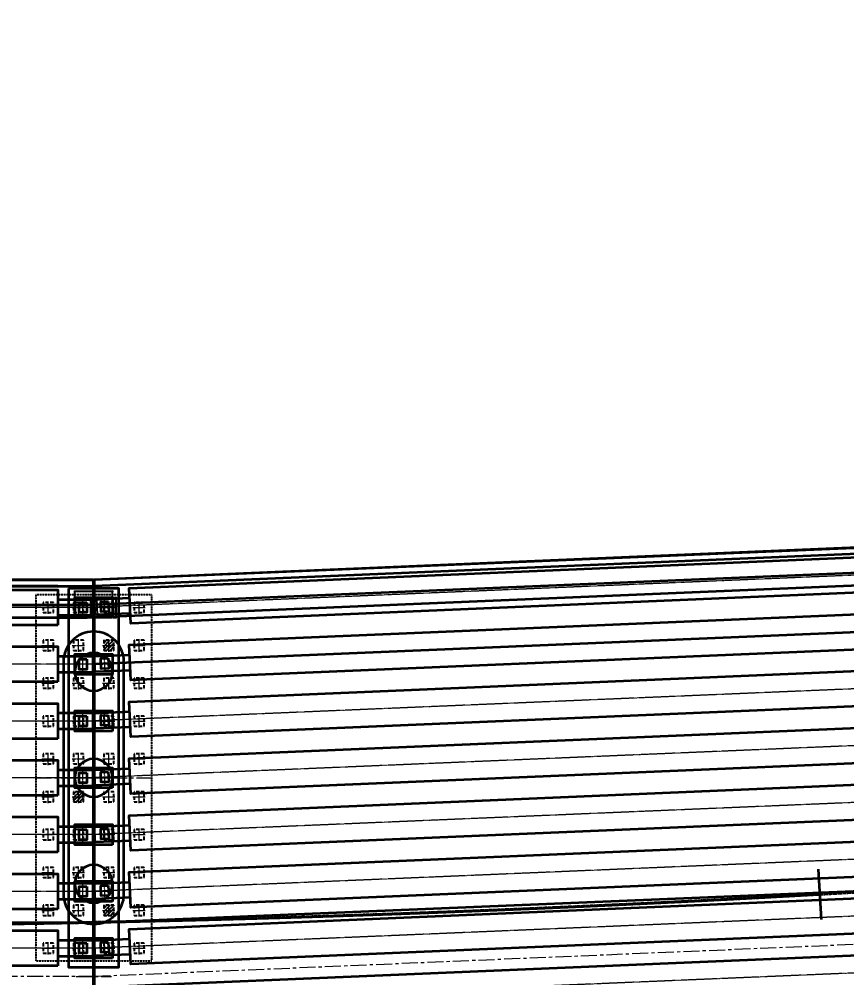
# Model space of a CAD drawing. Header units: millimetres. Extents: x 265754 to 14267433, y -6145605 to 2433772.
# Drawn here: x 6866641 to 6899456, y -472330 to -434342 of the extents above; entities that cross this region are included whole.
import ezdxf
from ezdxf import colors
from ezdxf.entities.mleader import LeaderData, LeaderLine
from ezdxf.math import Vec2, Vec3

# ---------------------------------------------------------------- set-up
doc = ezdxf.new("R2010")
doc.units = ezdxf.units.MM
for name, pattern in [('CENTER', [50.8, 31.75, -6.35, 6.35, -6.35]), ('невидимая', [9.525, 6.35, -3.175]), ('осевая', [2, 1.25, -0.25, 0.25, -0.25])]:
    doc.linetypes.add(name, pattern=pattern)
for name, color, linetype, lineweight in [('1-Бетон', 106, 'Continuous', 35), ('1-Оси', 1, 'CENTER', 20), ('ИС_Выноски', 3, 'Continuous', 18), ('ИС_Ось', 3, 'осевая', 18)]:
    doc.layers.add(name, color=color, linetype=linetype, lineweight=lineweight)
doc.layers.add('_Defpoints', color=8, linetype='Continuous', plot=False)
doc.layers.add('ИС_Невидимая', color=4, linetype='невидимая')
doc.layers.add('Штриховая', color=7, linetype='Continuous')
doc.styles.add('0', font='isocpeur.ttf', dxfattribs={"width": 0.8, "oblique": 15})
doc.styles.add('ISOCPEUR', font='isocpeur.ttf', dxfattribs={"width": 0.8, "oblique": 15, "height": 2.5})
doc.dimstyles.new('М25', dxfattribs={"dimscale": 25, "dimtxt": 2.5, "dimasz": 2, "dimexe": 1, "dimexo": 1, "dimgap": 1, "dimtad": 1, "dimdec": 0, "dimtxsty": '0', "dimblk1": 'OBLIQUE', "dimblk2": 'OBLIQUE', "dimsah": 1, "dimcen": 2.5, "dimdle": 1, "dimclrd": 256, "dimclre": 256, "dimclrt": 256, "dimaunit": 1, "dimadec": 0, "dimazin": 0, "dimtfac": 0.75, "dimtdec": 0, "dimtmove": 1, "dimatfit": 2, "dimldrblk": 'OBLIQUE', "dimfxl": 1, "dimtolj": 1, "dimtzin": 0, "dimlwd": -1, "dimlwe": -1, "dimarcsym": 0})
doc.dimstyles.new('М400нов', dxfattribs={"dimscale": 400, "dimtxt": 2.5, "dimasz": 2, "dimexe": 1, "dimexo": 1, "dimgap": 0.8, "dimtad": 1, "dimdec": 0, "dimzin": 0, "dimdsep": 46, "dimtxsty": '0', "dimblk": 'OBLIQUE', "dimcen": 0.09, "dimdle": 1, "dimclrd": 256, "dimclre": 256, "dimclrt": 256, "dimadec": 4, "dimazin": 0, "dimtfac": 1, "dimtdec": 0, "dimtmove": 1, "dimatfit": 2, "dimfxl": 1, "dimtolj": 1, "dimtzin": 0, "dimlwd": -1, "dimarcsym": 0})

# ---------------------------------------------------------------- blocks, each defined once
blk = doc.blocks.new('_None')
blk = doc.blocks.new('*D292')
at = {"layer": '1-Бетон', "transparency": 16777216}
blk.add_line((6933750, -658489), (6934314, -664008), dxfattribs=at)
blk.add_solid([(6934447, -663994), (6934182, -664022), (6934396, -664804)], dxfattribs=at)
at = {"layer": 'Defpoints', "color": 0, "transparency": 16777216}
for p in [(6853074, 131052), (6934396, -664804)]:
    blk.add_point(p, dxfattribs=at)
at = {"layer": '1-Бетон', "transparency": 16777216, "insert": (6934808, -660767), "char_height": 1000, "attachment_point": 5, "rotation": 275.8344, "style": '0'}
blk.add_mtext('\\A1;R800000', dxfattribs=at)
blk = doc.blocks.new('б33 план')
at = {"layer": '1-Бетон'}
blk.add_lwpolyline([(1400, 700), (31600, 700), (31600, -700), (1400, -700)], close=True, dxfattribs=at)
for points in [[(1400, 310), (0, 310), (0, -310), (1400, -310)], [(31600, 310), (33000, 310), (33000, -310), (31600, -310)]]:
    blk.add_lwpolyline(points, dxfattribs=at)
at = {"layer": 'ИС_Ось', "color": 3, "ltscale": 20}
for points in [[(0, 0), (33000, 0)], [(400, 310), (400, -310)], [(32600, 310), (32600, -310)]]:
    blk.add_lwpolyline(points, dxfattribs=at)
blk = doc.blocks.new('*U1858')
at = {"rotation": 182.4098864728825}
blk.add_blockref('б33 план', (16485, 694), dxfattribs=at)
blk = doc.blocks.new('*U1859')
at = {"layer": '_Defpoints', "color": 0, "linetype": 'ByBlock', "lineweight": -2, "transparency": 16777216}
for p in [(0, 0), (0, -2252), (0, -4504), (0, -6756), (0, -9008), (0, -11260), (0, -13512), (0, -15764), (0, -18016), (0, -20268), (0, -22520), (0, -24772), (0, -27024), (0, -29276)]:
    blk.add_blockref('*U1858', p, dxfattribs=at)
blk = doc.blocks.new('*U1856')
blk.add_blockref('б33 план', (-16500, 0))
blk = doc.blocks.new('*U1857')
at = {"layer": '_Defpoints', "color": 0, "linetype": 'ByBlock', "lineweight": -2, "transparency": 16777216}
for p in [(0, 29250), (0, 27000), (0, 24750), (0, 22500), (0, 20250), (0, 18000), (0, 15750), (0, 13500), (0, 11250), (0, 9000), (0, 6750), (0, 4500), (0, 2250), (0, 0)]:
    blk.add_blockref('*U1856', p, dxfattribs=at)
blk = doc.blocks.new('*U1385')
at = {"layer": 'ИС_Ось', "ltscale": 500}
blk.add_lwpolyline([(0, 500), (0, -1000)], dxfattribs=at)
blk = doc.blocks.new('*U1386')
at = {"color": 0, "linetype": 'ByBlock', "lineweight": -2, "transparency": 16777216}
for p in [(0, 0), (4200, 0), (8400, 0)]:
    blk.add_blockref('*U1385', p, dxfattribs=at)
blk = doc.blocks.new('*U1391')
at = {"layer": '1-Бетон'}
blk.add_circle((0, 0), 750, dxfattribs=at)
blk = doc.blocks.new('*U1392')
at = {"layer": '1-Бетон', "color": 0, "linetype": 'ByBlock', "lineweight": -2, "transparency": 16777216}
for p in [(0, 0), (4200, 0), (8400, 0)]:
    blk.add_blockref('*U1391', p, dxfattribs=at)
blk = doc.blocks.new('*U1389')
at = {"layer": 'ИС_Ось', "ltscale": 500}
blk.add_line((0, -725), (0, 725), dxfattribs=at)
blk = doc.blocks.new('*U1390')
at = {"layer": '1-Бетон', "color": 0, "linetype": 'ByBlock', "lineweight": -2, "transparency": 16777216}
for p in [(0, 0), (2250, 0), (4500, 0), (6750, 0), (9000, 0), (11250, 0), (13500, 0)]:
    blk.add_blockref('*U1389', p, dxfattribs=at)
blk = doc.blocks.new('_OBLIQUE')
at = {"color": 0, "linetype": 'ByBlock', "lineweight": -2}
blk.add_line((0.5, 0.5), (-0.5, -0.5), dxfattribs=at)
blk = doc.blocks.new('*D1870')
at = {"layer": '_Defpoints', "color": 2, "transparency": 16777216}
for p, q in [((6870372, -457017), (6868822, -457017)), ((6868847, -457231), (6868847, -456992)), ((6870347, -457231), (6870347, -456992))]:
    blk.add_line(p, q, dxfattribs=at)
at = {"layer": 'Defpoints', "color": 0, "transparency": 16777216}
for p in [(6868847, -457017), (6868847, -457256), (6870347, -457256)]:
    blk.add_point(p, dxfattribs=at)
at = {"layer": '_Defpoints', "color": 2, "transparency": 16777216, "xscale": 50, "yscale": 50, "zscale": 50}
for p, rotation in [((6868847, -457017), 180.0000242058169), ((6870347, -457017), 2.420581687090361e-05)]:
    blk.add_blockref('_OBLIQUE', p, dxfattribs=dict(at, rotation=rotation))
at = {"layer": '_Defpoints', "color": 2, "transparency": 16777216, "insert": (6869597, -456961), "char_height": 62.5, "attachment_point": 5, "rotation": 0, "style": '0'}
blk.add_mtext('\\A1;1500', dxfattribs=at)
blk = doc.blocks.new('*D1871')
at = {"layer": '_Defpoints', "color": 2, "transparency": 16777216}
for p, q in [((6870372, -457256), (6870495, -457256)), ((6870470, -457231), (6870470, -458081)), ((6870372, -458056), (6870495, -458056))]:
    blk.add_line(p, q, dxfattribs=at)
at = {"layer": 'Defpoints', "color": 0, "transparency": 16777216}
for p in [(6870347, -457256), (6870347, -458056), (6870470, -458056)]:
    blk.add_point(p, dxfattribs=at)
at = {"layer": '_Defpoints', "color": 2, "transparency": 16777216, "xscale": 50, "yscale": 50, "zscale": 50}
for p, rotation in [((6870470, -457256), 90), ((6870470, -458056), 270)]:
    blk.add_blockref('_OBLIQUE', p, dxfattribs=dict(at, rotation=rotation))
at = {"layer": '_Defpoints', "color": 2, "transparency": 16777216, "insert": (6870414, -457656), "char_height": 62.5, "attachment_point": 5, "rotation": 90, "style": '0'}
blk.add_mtext('\\A1;800', dxfattribs=at)
blk = doc.blocks.new('*U2127')
at = {"layer": 'ИС_Невидимая', "ltscale": 20}
blk.add_lwpolyline([(-200, -200), (200, -200), (200, 200), (-200, 200), (-200, -200)], dxfattribs=at)
at = {"layer": 'ИС_Ось', "ltscale": 50}
for points in [[(-250, 0), (250, 0)], [(0, -250), (0, 250)]]:
    blk.add_lwpolyline(points, dxfattribs=at)
blk = doc.blocks.new('*U2128')
at = {"color": 0, "linetype": 'ByBlock', "lineweight": -2, "transparency": 16777216}
for p in [(0, 0), (1200, 0), (2400, 0), (3600, 0), (0, -1500), (1200, -1500), (2400, -1500), (3600, -1500), (0, -3000), (1200, -3000), (2400, -3000), (3600, -3000), (0, -4500), (1200, -4500), (2400, -4500), (3600, -4500), (0, -6000), (1200, -6000), (2400, -6000), (3600, -6000), (0, -7500), (1200, -7500), (2400, -7500), (3600, -7500), (0, -9000), (1200, -9000), (2400, -9000), (3600, -9000), (0, -10500), (1200, -10500), (2400, -10500), (3600, -10500), (0, -12000), (1200, -12000), (2400, -12000), (3600, -12000), (0, -13500), (1200, -13500), (2400, -13500), (3600, -13500)]:
    blk.add_blockref('*U2127', p, dxfattribs=at)
blk = doc.blocks.new('мост план кальмиус')
at = {"layer": 'ИС_Выноски'}
ml = blk.add_multileader_mtext('Standard', dxfattribs=at)
ml.set_content('Ось опоры ОП4 \\PПК 70+71,19', color=256, style='ISOCPEUR')
ml.set_leader_properties(color=256, linetype='ByLayer')
ml.set_arrow_properties(name='NONE')
ml.build(insert=Vec2(0, 0))
ml.multileader.update_dxf_attribs({"text_left_attachment_type": 6, "text_right_attachment_type": 6, "dogleg_length": 0.36, "arrow_head_size": 600, "scale": 200})
ctx = ml.context
ctx.base_point, ctx.scale, ctx.char_height, ctx.arrow_head_size, ctx.landing_gap_size, ctx.plane_origin, ctx.plane_x_axis, ctx.plane_y_axis = Vec3(16523.3, -29240.8), 200, 1200, 600, 125, Vec3(23519, -10788.8), Vec3(0, 1), Vec3(-1, 0)
ctx.left_attachment, ctx.right_attachment, ctx.text_align_type = 6, 6, 1
notes = []
notes.append((ctx, [(1, (1, 1, 0), (16523.3, -19450.7), (0, -1), 161, [(1, [(16523.3, -17624.6)], 0, [])])]))
ctx.mtext.insert, ctx.mtext.text_direction, ctx.mtext.rotation, ctx.mtext.width, ctx.mtext.alignment, ctx.mtext.flow_direction = Vec3(15083.3, -24426.3), Vec3(0, 1), 1.5707963, 10889.447, 2, 5
for ctx, leaders in notes:
    for number, flags, end, landing, length, lines in leaders:
        leader = LeaderData()
        leader.index, (leader.has_last_leader_line, leader.has_dogleg_vector, leader.attachment_direction) = number, flags
        leader.last_leader_point, leader.dogleg_vector, leader.dogleg_length = Vec3(end), Vec3(landing), length
        for number, points, colour, breaks in lines:
            line = LeaderLine()
            line.index, line.vertices, line.color, line.breaks = number, Vec3.list(points), colors.encode_raw_color(colour), breaks
            leader.lines.append(line)
        ctx.leaders.append(leader)

msp = doc.modelspace()

# ---------------------------------------------------------------- hatches: boundary and pattern name
at = {"layer": 'Штриховая'}
h = msp.add_hatch(dxfattribs=at)
h.set_pattern_fill('ANSI31', color=256, scale=30, angle=-131.8774809)
h.set_pattern_definition([(45.00024, (6801645.5, -520007.66), (-67.35221, 67.35163), [])])
h.paths.add_polyline_path([(6869996.575, -458955.6583), (6870396.575, -458955.66), (6870396.5733, -459355.66), (6869996.5733, -459355.6583)])
h = msp.add_hatch(dxfattribs=at)
h.set_pattern_fill('ANSI31', color=256, scale=30, angle=-131.8774809)
h.set_pattern_definition([(45.00024, (6800445.5, -514007.66), (-67.35221, 67.35163), [])])
h.paths.add_polyline_path([(6868796.575, -464955.6583), (6869196.575, -464955.66), (6869196.5733, -465355.66), (6868796.5733, -465355.6583)])
h = msp.add_hatch(dxfattribs=at)
h.set_pattern_fill('ANSI31', color=256, scale=30, angle=-131.8774809)
h.set_pattern_definition([(45.00024, (6801645.5, -509507.66), (-67.35221, 67.35163), [])])
h.paths.add_polyline_path([(6869996.575, -469455.6583), (6870396.575, -469455.66), (6870396.5733, -469855.66), (6869996.5733, -469855.6583)])

# ---------------------------------------------------------------- linework, layer by layer
at = {"layer": '1-Бетон'}
for points in [[(6779525.5592, -453053.8968), (6804390.0413, -455189.9414), (6836841.2633, -456555.66), (6869303.2375, -456555.66), (6901754.4595, -455189.9414), (6926618.9416, -453053.8968)], [(6868172.6887, -456805.66), (6836836.0049, -456805.66), (6804374.0786, -455439.4909), (6779525.5592, -453304.8176)], [(6837971.8121, -456805.66), (6869308.4959, -456805.66), (6901770.4221, -455439.4909), (6926618.9416, -453304.8176)]]:
    msp.add_lwpolyline(points, dxfattribs=at)
at = {"layer": '1-Бетон', "color": 4}
for points in [[(6837971.8121, -457555.66), (6869324.2708, -457555.66), (6901818.31, -456188.1395), (6926618.9416, -454057.5801)], [(6837971.8121, -458055.66), (6869334.7875, -458055.66), (6901850.2353, -456687.2385), (6926618.9416, -454559.4217)], [(6869622.2504, -456542.2342), (6902593.0758, -455167.3342), (6902593.0758, -486632.5955), (6869967.3041, -488005.66), (6869622.2504, -488004.8387), (6869622.2504, -456542.2342)], [(6836572.2504, -456554.8387), (6869572.2504, -456554.8387), (6869572.2504, -488004.8387), (6836572.2504, -488004.8387), (6836572.2504, -456554.8387)], [(6869572.2504, -456554.8387), (6836572.2504, -456554.8387)], [(6902751.4833, -458513.6593), (6869635.3799, -459907.374)], [(6869622.2504, -470133.704), (6902594.0916, -468770.7352)], [(6836573.0954, -470134.6447), (6869571.34, -470134.7557)]]:
    msp.add_lwpolyline(points, dxfattribs=at)
at = {"layer": '1-Бетон', "color": 3}
msp.add_lwpolyline([(6868596.1624, -456906.0156), (6868596.1624, -471906.0156), (6870596.2285, -471906.0156), (6870596.2285, -456906.0156)], close=True, dxfattribs=at)
at = {"layer": '1-Бетон', "color": 5}
for points in [[(6870346.7975, -458055.66), (6868846.7975, -458055.66), (6868846.7975, -457255.66), (6870346.7975, -457255.66), (6870346.7975, -458055.66)], [(6869321.7975, -457455.66), (6869321.7975, -457855.66), (6869021.7975, -457855.66), (6869021.7975, -457455.66), (6869321.7975, -457455.66)], [(6870176.3732, -457419.673), (6870193.1924, -457819.3192), (6869893.4578, -457831.9337), (6869876.6385, -457432.2874), (6870176.3732, -457419.673)], [(6870346.7975, -460305.66), (6868846.7975, -460305.66), (6868846.7975, -459505.66), (6870346.7975, -459505.66), (6870346.7975, -460305.66)], [(6869321.7975, -459705.66), (6869321.7975, -460105.66), (6869021.7975, -460105.66), (6869021.7975, -459705.66), (6869321.7975, -459705.66)], [(6870176.3732, -459669.673), (6870193.1924, -460069.3192), (6869893.4578, -460081.9337), (6869876.6385, -459682.2874), (6870176.3732, -459669.673)], [(6870346.7975, -462555.66), (6868846.7975, -462555.66), (6868846.7975, -461755.66), (6870346.7975, -461755.66), (6870346.7975, -462555.66)], [(6870176.3732, -461919.673), (6870193.1924, -462319.3192), (6869893.4578, -462331.9337), (6869876.6385, -461932.2874), (6870176.3732, -461919.673)], [(6869321.7975, -461955.66), (6869321.7975, -462355.66), (6869021.7975, -462355.66), (6869021.7975, -461955.66), (6869321.7975, -461955.66)], [(6870346.7975, -464806.0156), (6868846.7975, -464806.0156), (6868846.7975, -464006.0156), (6870346.7975, -464006.0156), (6870346.7975, -464806.0156)], [(6869321.7975, -464206.0156), (6869321.7975, -464606.0156), (6869021.7975, -464606.0156), (6869021.7975, -464206.0156), (6869321.7975, -464206.0156)], [(6870176.3732, -464170.0286), (6870193.1924, -464569.6749), (6869893.4578, -464582.2893), (6869876.6385, -464182.6431), (6870176.3732, -464170.0286)], [(6870346.7975, -467055.66), (6868846.7975, -467055.66), (6868846.7975, -466255.66), (6870346.7975, -466255.66), (6870346.7975, -467055.66)], [(6869321.7975, -466455.66), (6869321.7975, -466855.66), (6869021.7975, -466855.66), (6869021.7975, -466455.66), (6869321.7975, -466455.66)], [(6870176.3732, -466419.673), (6870193.1924, -466819.3192), (6869893.4578, -466831.9337), (6869876.6385, -466432.2874), (6870176.3732, -466419.673)], [(6870346.7975, -469305.66), (6868846.7975, -469305.66), (6868846.7975, -468505.66), (6870346.7975, -468505.66), (6870346.7975, -469305.66)], [(6869321.7975, -468705.66), (6869321.7975, -469105.66), (6869021.7975, -469105.66), (6869021.7975, -468705.66), (6869321.7975, -468705.66)], [(6870176.3732, -468669.673), (6870193.1924, -469069.3192), (6869893.4578, -469081.9337), (6869876.6385, -468682.2874), (6870176.3732, -468669.673)], [(6870346.7975, -471555.66), (6868846.7975, -471555.66), (6868846.7975, -470755.66), (6870346.7975, -470755.66), (6870346.7975, -471555.66)], [(6869321.7975, -470955.66), (6869321.7975, -471355.66), (6869021.7975, -471355.66), (6869021.7975, -470955.66), (6869321.7975, -470955.66)], [(6870176.3732, -470919.673), (6870193.1924, -471319.3192), (6869893.4578, -471331.9337), (6869876.6385, -470932.2874), (6870176.3732, -470919.673)]]:
    msp.add_lwpolyline(points, dxfattribs=at)
at = {"layer": '1-Бетон', "elevation": -5778.159}
msp.add_lwpolyline([(6868396.8762, -459806.3493), (6868396.8762, -469006.2855, 0.9958479419), (6870796.8762, -469006.2855), (6870796.8762, -459806.3493, 0.9958479419)], format="xyb", close=True, dxfattribs=at)
at = {"layer": '1-Бетон', "color": 1}
msp.add_lwpolyline([(6898324.3075, -468022.4884), (6898437.5762, -470019.2783)], dxfattribs=at)
msp.add_arc((6853073.4951, 329696.4885), 800001.3732, 266.0846828162, 273.2466191138, dxfattribs=at)
at = {"layer": '1-Оси', "color": 1, "ltscale": 20}
msp.add_lwpolyline([(6926618.9416, -468835.0921), (6902746.4591, -470885.9165), (6869622.2208, -472280.6612), (6836502.7045, -472279.837), (6803398.0417, -470885.9165), (6779525.5592, -468835.0921)], dxfattribs=at)
at = {"layer": '_Defpoints'}
msp.add_lwpolyline([(6901177.8898, -455614.5606), (6871004.0898, -456884.4332)], dxfattribs=at)
at = {"layer": '_Defpoints', "color": 2}
for points in [[(6869471.7975, -457305.66), (6869471.7975, -458005.66), (6868871.7975, -458005.66), (6868871.7975, -457305.66)], [(6870319.0437, -457263.5359), (6870348.4773, -457962.9168), (6869749.008, -457988.1456), (6869719.5743, -457288.7647)]]:
    msp.add_lwpolyline(points, close=True, dxfattribs=at)
at = {"layer": 'ИС_Невидимая', "ltscale": 0.1}
msp.add_lwpolyline([(6867296.575, -457155.66), (6867296.575, -471655.66), (6871896.575, -471655.66), (6871896.575, -457155.66), (6867296.575, -457155.66)], dxfattribs=at)
at = {"layer": 'ИС_Ось', "color": 1, "ltscale": 500}
msp.add_line((6868896.8121, -472280.66), (6870296.8121, -472280.66), dxfattribs=at)
msp.add_line((6868896.8121, -472280.66), (6870296.8121, -472280.66), dxfattribs=at)
for points in [[(6869596.8121, -457155.66), (6869596.8121, -472182.0204)], [(6867296.575, -464406.0156), (6871896.575, -464406.0156)]]:
    msp.add_lwpolyline(points, dxfattribs=at)
at = {"layer": 'ИС_Ось', "color": 1, "lineweight": 40, "ltscale": 2, "true_color": 0xff0000, "flags": 128}
msp.add_lwpolyline([(6778576.4857, -466823.751, 0.0465829445), (6927319.1442, -466852.017, 0.0465829445)], format="xyb", dxfattribs=at)

# ---------------------------------------------------------------- block references
at = {"color": 1}
msp.add_blockref('*U2128', (6867796.575, -457655.66), dxfattribs=at)
at = {"xscale": -1, "rotation": 90}
msp.add_blockref('*U1386', (6869346.8121, -460206.0156), dxfattribs=at)
at = {"layer": '1-Бетон'}
msp.add_blockref('мост план кальмиус', (6853073.53, -668947.9294), dxfattribs=at)
at = {"layer": '1-Бетон', "xscale": -1, "rotation": 90}
for name, p in [('*U1390', (6869596.8121, -457655.66)), ('*U1392', (6869596.8121, -460206.0156))]:
    msp.add_blockref(name, p, dxfattribs=at)
at = {"layer": '_Defpoints'}
msp.add_blockref('*U1859', (6886120.6781, -456948.8671), dxfattribs=at)
at = {"layer": '_Defpoints', "rotation": 180}
msp.add_blockref('*U1857', (6853071.8121, -457655.66), dxfattribs=at)

# ---------------------------------------------------------------- dimensions: what is measured, and where the dimension line sits
at = {"layer": '1-Бетон'}
dim = msp.add_radius_dim(center=(6853073.53, 131052.1027), mpoint=(6934395.7587, -664803.8808), dimstyle='М400нов', override={"dimsah": 1}, dxfattribs=at)
dim.commit()
dim.dimension.update_dxf_attribs({"geometry": '*D292', "text_midpoint": (6933991.7931, -660850.4916), "dimtype": 164})
at = {"layer": '_Defpoints', "color": 2}
for base, p2, angle, picture, middle in [((6868846.7974, -457017.1756), (6868846.7975, -457255.66), 180.00002421, '*D1870', (6869596.7973, -456960.9253)), ((6870470.41, -458055.66), (6870346.7975, -458055.66), 90.00002423, '*D1871', (6870414.16, -457655.66))]:
    dim = msp.add_linear_dim(base=base, p1=(6870346.7975, -457255.66), p2=p2, angle=angle, dimstyle='М25', override={"dimclrd": 2, "dimclre": 2, "dimclrt": 2}, dxfattribs=at)
    dim.commit()
    dim.dimension.update_dxf_attribs({"geometry": picture, "text_midpoint": middle})

# ---------------------------------------------------------------- leaders
at = {"layer": 'ИС_Выноски'}
ml = msp.add_multileader_mtext('Standard', dxfattribs=at)
ml.set_content('Ось опоры ОП4 \\PПК 70+71,19', color=256, style='ISOCPEUR')
ml.set_leader_properties(color=256, linetype='ByLayer')
ml.set_arrow_properties(name='NONE')
ml.build(insert=Vec2(0, 0))
ml.multileader.update_dxf_attribs({"text_left_attachment_type": 6, "text_right_attachment_type": 6, "dogleg_length": 0.36, "arrow_head_size": 600, "scale": 200})
ctx = ml.context
ctx.base_point, ctx.scale, ctx.char_height, ctx.arrow_head_size, ctx.landing_gap_size, ctx.plane_origin, ctx.plane_x_axis, ctx.plane_y_axis = Vec3(6869596.8121, -499545.6855), 200, 1200, 600, 125, Vec3(6876592.4886, -481093.6925), Vec3(0, 1), Vec3(-1, 0)
ctx.left_attachment, ctx.right_attachment, ctx.text_align_type = 6, 6, 1
notes = []
notes.append((ctx, [(1, (1, 1, 0), (6869596.8121, -489755.5657), (0, -1), 161.0417, [(1, [(6869596.8121, -487929.5309)], 0, [])])]))
ctx.mtext.insert, ctx.mtext.text_direction, ctx.mtext.rotation, ctx.mtext.width, ctx.mtext.alignment, ctx.mtext.flow_direction = Vec3(6868156.8121, -494731.1465), Vec3(0, 1), 1.5707963268, 10889.446883, 2, 5
ml = msp.add_multileader_mtext('Standard', dxfattribs=at)
ml.set_content('Ось опоры ОП4 \\PПК 70+71,19', color=256, style='ISOCPEUR')
ml.set_leader_properties(color=256, linetype='ByLayer')
ml.set_arrow_properties(name='NONE')
ml.build(insert=Vec2(0, 0))
ml.multileader.update_dxf_attribs({"text_left_attachment_type": 6, "text_right_attachment_type": 6, "dogleg_length": 0.36, "arrow_head_size": 600, "scale": 200})
ctx = ml.context
ctx.base_point, ctx.scale, ctx.char_height, ctx.arrow_head_size, ctx.landing_gap_size, ctx.plane_origin, ctx.plane_x_axis, ctx.plane_y_axis = Vec3(6869596.8121, -625370.2152), 200, 1200, 600, 125, Vec3(6876592.4886, -606918.2222), Vec3(0, 1), Vec3(-1, 0)
ctx.left_attachment, ctx.right_attachment, ctx.text_align_type = 6, 6, 1
notes.append((ctx, [(1, (1, 1, 0), (6869596.8121, -615580.0954), (0, -1), 161.0417, [(1, [(6869596.8121, -613754.0606)], 0, [])])]))
ctx.mtext.insert, ctx.mtext.text_direction, ctx.mtext.rotation, ctx.mtext.width, ctx.mtext.alignment, ctx.mtext.flow_direction = Vec3(6868156.8121, -620555.6762), Vec3(0, 1), 1.5707963268, 10889.446883, 2, 5
for ctx, leaders in notes:
    for number, flags, end, landing, length, lines in leaders:
        leader = LeaderData()
        leader.index, (leader.has_last_leader_line, leader.has_dogleg_vector, leader.attachment_direction) = number, flags
        leader.last_leader_point, leader.dogleg_vector, leader.dogleg_length = Vec3(end), Vec3(landing), length
        for number, points, colour, breaks in lines:
            line = LeaderLine()
            line.index, line.vertices, line.color, line.breaks = number, Vec3.list(points), colors.encode_raw_color(colour), breaks
            leader.lines.append(line)
        ctx.leaders.append(leader)

doc.saveas('drawing.dxf')
